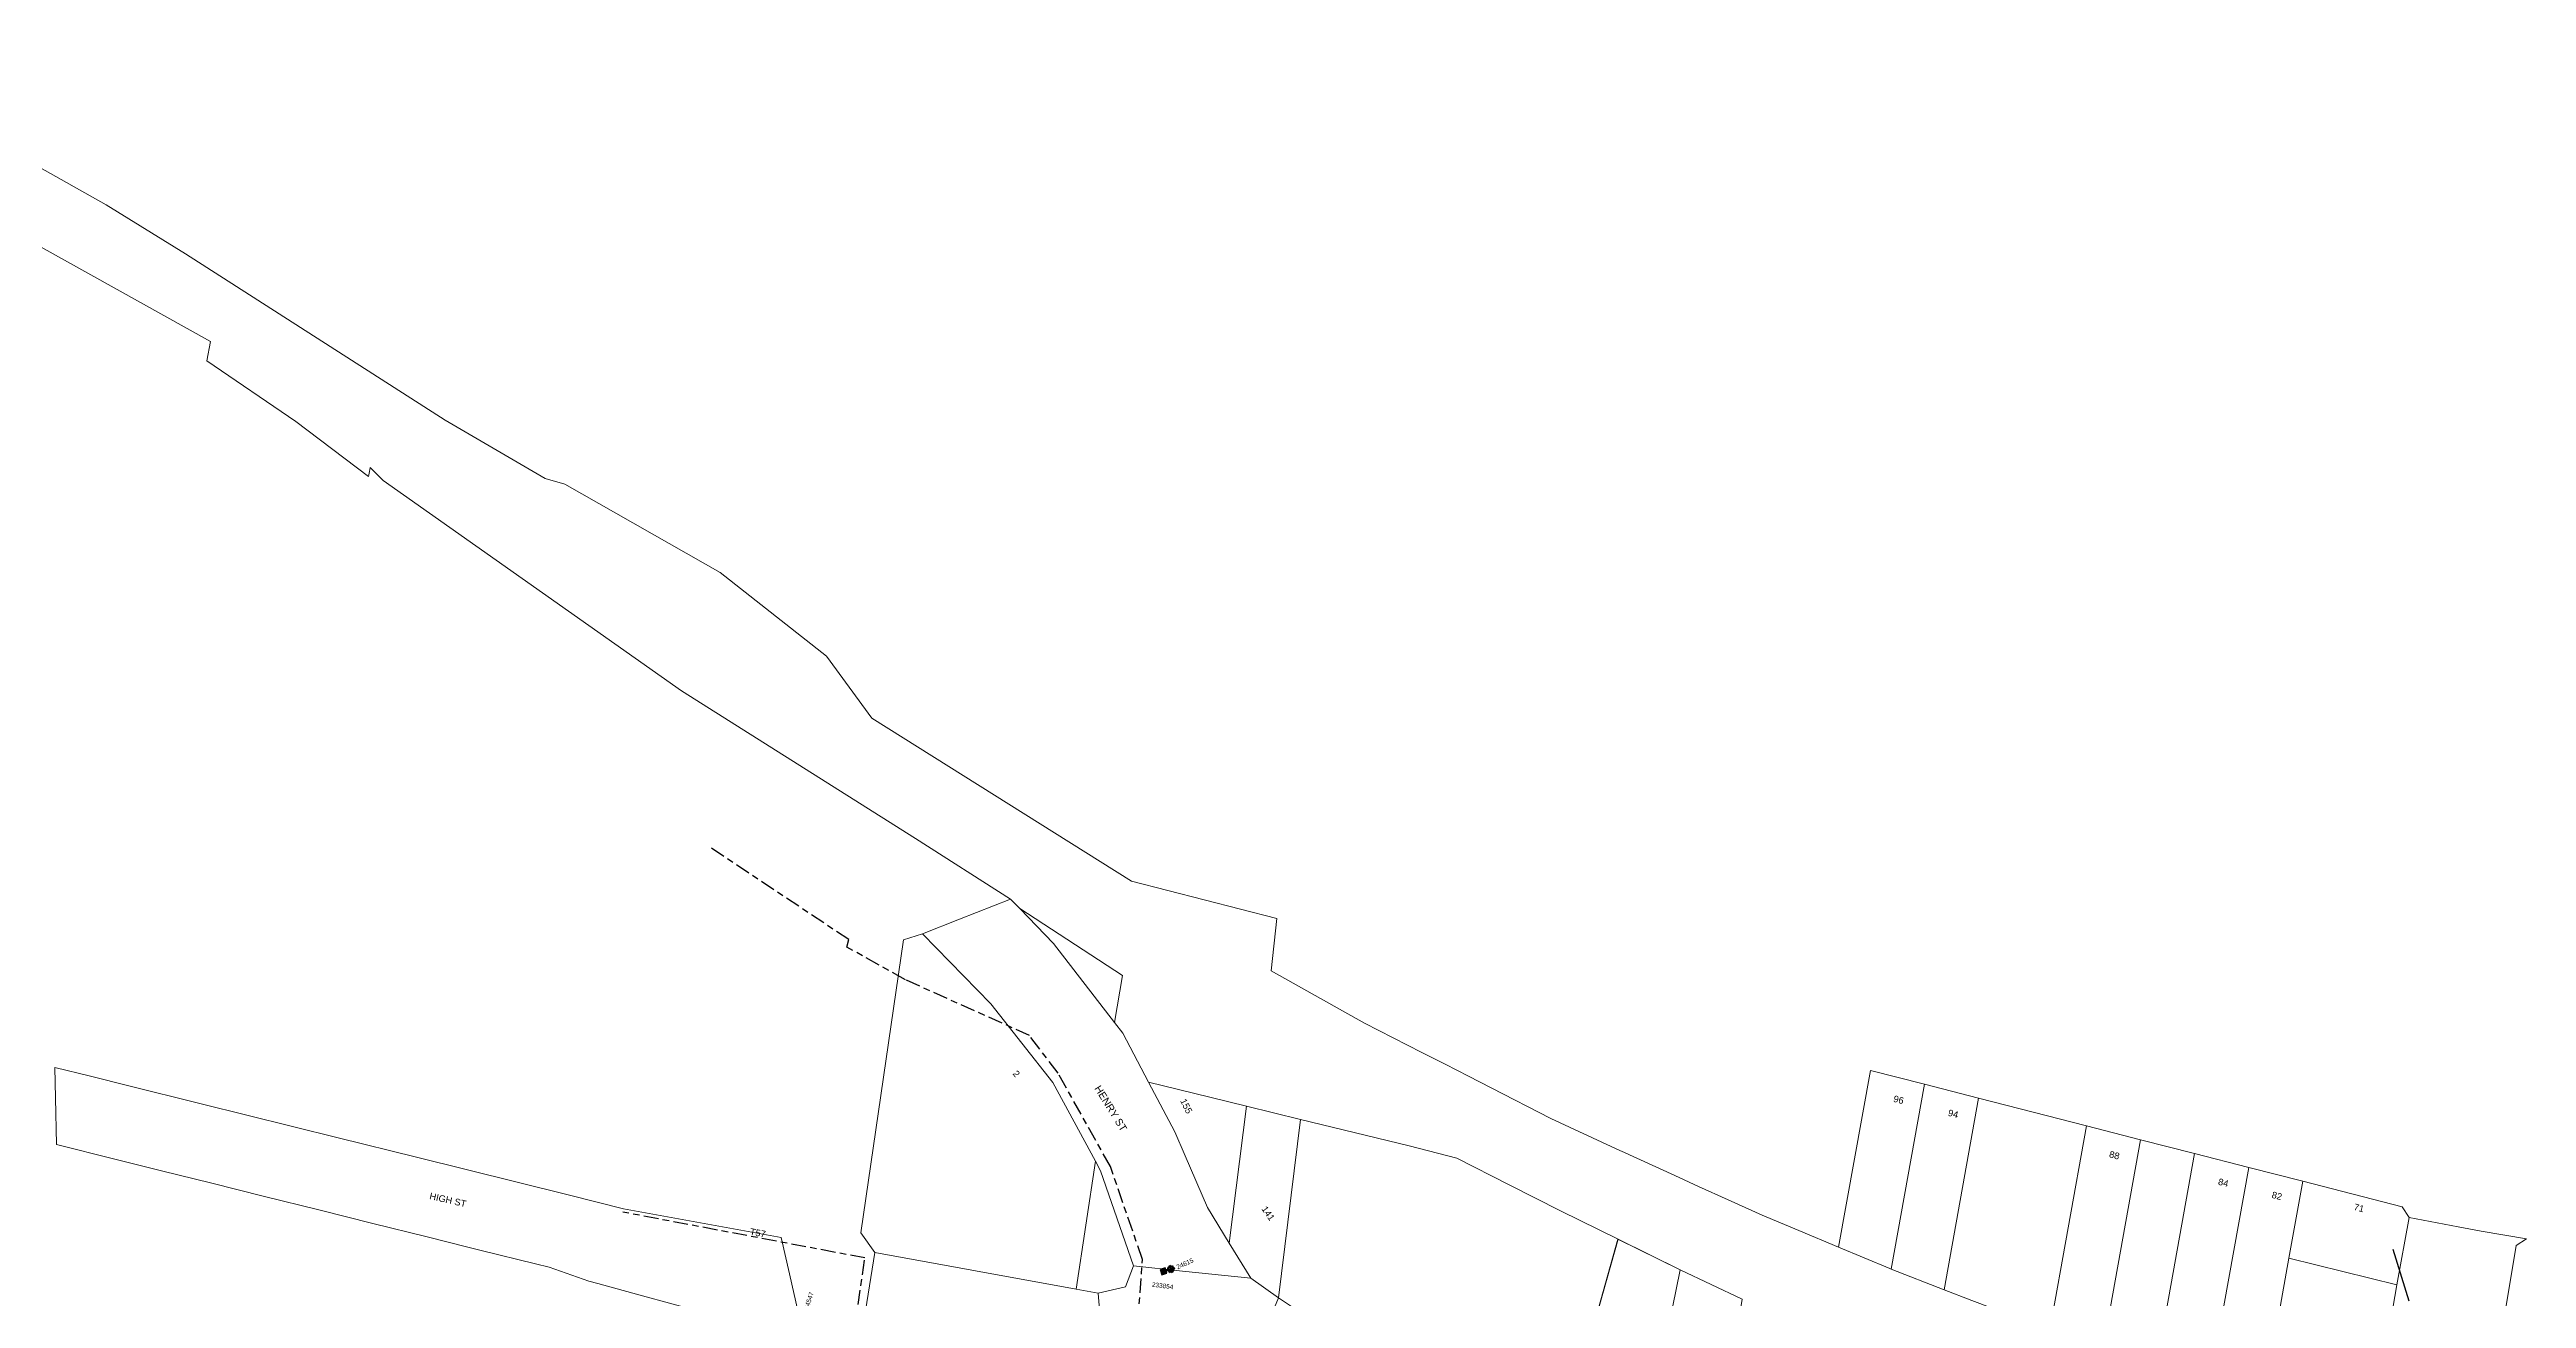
# Model space of a CAD drawing. Header units: metres. Extents: x 287062 to 288920, y 6261941 to 6263050.
# Drawn here: x 287460 to 288136, y 6262556 to 6262897 of the extents above; entities that cross this region are included whole.
import ezdxf
from ezdxf.enums import TextEntityAlignment as Align

# ---------------------------------------------------------------- set-up
doc = ezdxf.new("R2010")
doc.units = ezdxf.units.M
doc.linetypes.add('Cable Exist UG', pattern=[8.2, 4, -1.2, 1.8, -1.2])
doc.layers.get('0').update_dxf_attribs({"color": 6})
for name, color, linetype, lineweight in [('Cadastre Buildings_SP_EXT', 9, 'Continuous', 5), ('Cadastre Land Parcels_SP_EXT', 9, 'Continuous', 5), ('Cadastre Roads_SP_EXT', 9, 'Continuous', 5)]:
    doc.layers.add(name, color=color, linetype=linetype, lineweight=lineweight)
for name, color, linetype in [('Equip_SP_SL_EXT', 7, 'Continuous'), ('Mains_HV_EXT', 7, 'Continuous'), ('Mains_LV_EXT', 7, 'Continuous'), ('Services_SP_EXT', 7, 'Continuous'), ('SupportsUG_SP_LV_SL_EXT', 7, 'Continuous')]:
    doc.layers.add(name, color=color, linetype=linetype)
doc.styles.add('COLUMN_LABEL', font='arial.ttf')
doc.styles.add('iecARIAL', font='arial.ttf', dxfattribs={"height": 2})
doc.styles.add('POLE_LABEL', font='arial.ttf')
doc.styles.get("Standard").update_dxf_attribs({"font": 'arial.ttf'})

# ---------------------------------------------------------------- blocks, each defined once
blk = doc.blocks.new('COLUMN_EXT')
blk.add_hatch(color=256).paths.add_polyline_path([(-1.5, 1.5), (-1.5, -1.5), (1.5, -1.5), (1.5, 1.5)])
blk.add_lwpolyline([(-1.5, -1.5), (1.5, -1.5), (1.5, 1.5), (-1.5, 1.5)], close=True)
for tag, height, style, flags, p in [('STRUCTURE_PLANT_NUMBER', 0.2, 'POLE_LABEL', 9, (1.8, 0)), ('ASSET_NUM', 2.5, 'COLUMN_LABEL', 8, (2, 2)), ('STREET_CODE', 0.2, 'COLUMN_LABEL', 9, (1.8, -0.2))]:
    blk.add_attdef(tag, text='', height=height, dxfattribs=dict(style=style, flags=flags)).set_placement(p, align=Align.MIDDLE_LEFT)
at = {"flags": 9}
for tag, p in [('COLUMN_TYPE', (1.8, -0.4)), ('OWNED_BY', (1.8, -0.6)), ('STATE', (1.8, -0.8)), ('USAGE', (1.8, -1)), ('LEGEND', (1.8, -1.2)), ('LOCATION', (1.8, -1.4)), ('STREETNAME', (1.8, -1.6)), ('SUBURB', (1.8, -1.8)), ('NOTES', (1.8, -2))]:
    blk.add_attdef(tag, text='', height=0.2, dxfattribs=at).set_placement(p, align=Align.MIDDLE_LEFT)
at = {"flags": 1}
blk.add_attdef('Z', (1.8, -2.4), '', height=0.2, dxfattribs=at)
blk = doc.blocks.new('SL_LANTERN_EXT')
at = {"lineweight": 40}
for p, q in [((-2.3, 4.2), (2.2, 4.2)), ((-1.5, 5.7), (-1.1, 5.3)), ((-1.5, 2.8), (-1.1, 3.2)), ((0, 2), (0, 6.5)), ((0, 0), (0, 2.7)), ((1.5, 5.7), (1.1, 5.3)), ((1.5, 2.8), (1.1, 3.2))]:
    blk.add_line(p, q, dxfattribs=at)
blk.add_circle((0, 4.2), 1.5, dxfattribs=at)
at = {"style": 'iecARIAL', "flags": 8}
blk.add_attdef('ASSET_NUM', (1.5, 1.5), '', height=2.5, dxfattribs=at)
for tag, p, height, flags in [('CONSTRUCTED_VOLTAGE', (1, -0.7), 0.2, 9), ('CONTROL_TYPE', (1, -0.9), 0.2, 9), ('LANTERN_PURPOSE', (1, -1.1), 0.2, 9), ('LANTERN_TYPE', (1, -1.3), 0.2, 9), ('NO_PHASES', (1, -1.5), 0.2, 9), ('OPERATING_VOLTAGE', (1, -1.7), 0.2, 9), ('ORIENTATION', (1, -1.9), 0.2, 9), ('OWNED_BY', (1, -2.1), 0.2, 9), ('STATE', (1, -2.3), 0.2, 9), ('USAGE', (1, -2.5), 0.2, 9), ('CEXIST', (1, -2.7), 0.2, 9), ('CNEW', (1, -2.9), 0.2, 9), ('CNUMBER', (1, -3.1), 0.2, 9), ('CREMOVE', (1, -3.3), 0.2, 9), ('CREPLACE', (1, -3.5), 0.2, 9), ('LKINGHEIGHT', (1, -3.7), 0.2, 9), ('LBRACKET', (1, -3.9), 0.2, 9), ('LBRACKETVOCAB', (1, -4.1), 0.2, 9), ('LCATEGORY', (1, -4.3), 0.2, 9), ('LCHARGE1', (1, -4.5), 0.2, 9), ('LCHARGE1PERCENT', (1, -4.7), 0.2, 9), ('LCHARGE2', (1, -4.9), 0.2, 9), ('LCHARGE2PERCENT', (1, -5.1), 0.2, 9), ('LCHARGE3', (1, -5.3), 0.2, 9), ('LCHARGE3PERCENT', (1, -5.5), 0.2, 9), ('LEXIST', (1, -5.7), 0.2, 9), ('LLAMP', (1, -5.9), 0.2, 9), ('LLAMPVOCAB', (1, -6.1), 0.2, 9), ('LMAST', (1, -6.3), 0.2, 9), ('LMASTVOCAB', (1, -6.5), 0.2, 9), ('LNEW', (1, -6.7), 0.2, 9), ('LANTNUMBER', (1, -6.9), 0.2, 9), ('LOUTREACH', (1, -7.3), 0.2, 9), ('LOUTREACHVOCAB', (1, -7.5), 0.2, 9), ('LRATECODE', (1, -7.7), 0.2, 9), ('LREMOVE', (1, -7.9), 0.2, 9), ('LREPLACE', (1, -8.1), 0.2, 9), ('LTYPE', (1, -8.3), 0.2, 9), ('LTYPEVOCAB', (1, -8.5), 0.2, 9), ('LEGEND', (1, -8.7), 0.2, 9), ('LOCATION', (1, -8.9), 0.2, 9), ('NOTES', (1, -9.1), 0.2, 9), ('STREETNAME', (1, -9.3), 0.2, 9), ('SUBURB', (1, -9.5), 0.2, 1), ('LNUMBER', (2.2, -3.3), 2.5, 8)]:
    blk.add_attdef(tag, p, '', height=height, dxfattribs=dict(flags=flags))

msp = doc.modelspace()

# ---------------------------------------------------------------- linework, layer by layer
at = {"layer": 'Cadastre Buildings_SP_EXT', "linetype": 'Continuous'}
for points in [[(288015.9, 6262602.9), (288001.31, 6262606.64), (287986.39, 6262610.46), (287977.01, 6262558.15), (287984.57, 6262555.22), (287990.13, 6262553.06), (287992.16, 6262552.3), (288005.9, 6262547.19), (288015.9, 6262602.9)], [(288045.42, 6262595.33), (288030.66, 6262599.11), (288020.38, 6262541.8), (288034.85, 6262536.41), (288045.42, 6262595.33)]]:
    msp.add_lwpolyline(points, close=True, dxfattribs=at)
at = {"layer": 'Cadastre Land Parcels_SP_EXT', "linetype": 'Continuous'}
for points in [[(287984.57, 6262555.22), (287977.01, 6262558.15), (287962.57, 6262563.76), (287962.19, 6262563.91), (287948.2, 6262569.74), (287937.29, 6262574.29), (287927.28, 6262578.47), (287918.03, 6262582.69), (287909.95, 6262586.37), (287903.46, 6262589.33), (287888.89, 6262595.97), (287888.62, 6262596.09), (287869.63, 6262604.94), (287853.28, 6262613.29), (287847.09, 6262616.45), (287840.7, 6262619.72), (287834.4, 6262622.94), (287818.74, 6262630.94), (287793.2, 6262645.23), (287794.74, 6262659.57), (287755.11, 6262669.76), (287684.18, 6262714.32), (287671.8, 6262731.2), (287642.77, 6262754.1), (287600.33, 6262778.2), (287594.93, 6262779.75), (287567.69, 6262795.73), (287567.69, 6262795.73), (287496.7, 6262841.12), (287475.11, 6262854.56), (287399.62, 6262896.94)], [(287393.47, 6262878.51), (287503.59, 6262817.2), (287502.6, 6262811.88), (287526.82, 6262795.34), (287546.72, 6262780.32), (287547, 6262781.62), (287547.17, 6262782.73), (287550.74, 6262779.2), (287632.2, 6262721.77), (287696.12, 6262681.44), (287722.05, 6262664.8), (287724.54, 6262662.24), (287752.66, 6262643.94), (287750.46, 6262631.17), (287752.69, 6262628.27), (287759.76, 6262614.84), (287772.01, 6262611.85), (287786.51, 6262608.3), (287801.27, 6262604.68), (287830.87, 6262597.46), (287843.94, 6262594.07), (287858.18, 6262586.83), (287872.19, 6262579.68), (287887.94, 6262571.91), (287904.91, 6262563.54), (287921.84, 6262555.59)]]:
    msp.add_lwpolyline(points, dxfattribs=at)
for points in [[(287745.21, 6262593.25), (287733.61, 6262614.77), (287716.62, 6262636.21), (287697.98, 6262655.36), (287692.85, 6262653.7), (287681.13, 6262573.67), (287684.96, 6262568.33), (287739.93, 6262558.28), (287745.21, 6262593.25)], [(287971.63, 6262614.25), (287956.86, 6262618.03), (287948.2, 6262569.74), (287962.19, 6262563.91), (287962.57, 6262563.76), (287971.63, 6262614.25)], [(287986.39, 6262610.46), (287971.63, 6262614.25), (287962.57, 6262563.76), (287977.01, 6262558.15), (287986.39, 6262610.46)], [(287801.27, 6262604.68), (287786.51, 6262608.3), (287781.77, 6262570.9), (287787.64, 6262561.26), (287795.21, 6262555.9), (287801.27, 6262604.68)], [(287887.94, 6262571.91), (287872.19, 6262579.68), (287858.18, 6262586.83), (287843.94, 6262594.07), (287830.87, 6262597.46), (287801.27, 6262604.68), (287795.21, 6262555.9), (287808.33, 6262547.15), (287823.84, 6262539.64), (287830.19, 6262536.57), (287858.67, 6262528.29), (287874.38, 6262523.91), (287887.94, 6262571.91)], [(288030.66, 6262599.11), (288015.9, 6262602.9), (288005.9, 6262547.19), (288020.38, 6262541.8), (288030.66, 6262599.11)], [(287753.41, 6262558.96), (287755.62, 6262564.64), (287746.62, 6262590.63), (287745.21, 6262593.25), (287739.93, 6262558.28), (287746.01, 6262557.17), (287753.41, 6262558.96)], [(288060.18, 6262591.54), (288045.42, 6262595.33), (288034.85, 6262536.41), (288049.32, 6262531.02), (288060.18, 6262591.54)], [(288065.64, 6262535.94), (288071.17, 6262566.72), (288074.95, 6262587.76), (288060.18, 6262591.54), (288049.32, 6262531.02), (288063.79, 6262525.63), (288065.64, 6262535.94)], [(288104, 6262577.83), (288102.07, 6262580.81), (288074.95, 6262587.76), (288071.17, 6262566.72), (288100.59, 6262559.51), (288104, 6262577.83)], [(287895.59, 6262517.99), (287904.91, 6262563.54), (287887.93, 6262571.91), (287874.38, 6262523.91), (287895.59, 6262517.99)], [(288100.59, 6262559.51), (288071.17, 6262566.72), (288065.64, 6262535.94), (288095.39, 6262528.67), (288100.59, 6262559.51)], [(287915.12, 6262512.55), (287921.84, 6262555.59), (287904.91, 6262563.54), (287895.59, 6262517.99), (287915.12, 6262512.55)]]:
    msp.add_lwpolyline(points, close=True, dxfattribs=at)
at = {"layer": 'Cadastre Roads_SP_EXT', "linetype": 'Continuous'}
for points in [[(287781.77, 6262570.9), (287775.83, 6262580.64), (287769.75, 6262594.72), (287766.92, 6262601.29), (287759.76, 6262614.84), (287752.69, 6262628.27), (287750.46, 6262631.17), (287733.78, 6262652.73), (287724.54, 6262662.24), (287722.05, 6262664.8), (287708.11, 6262659.33), (287697.98, 6262655.36), (287716.62, 6262636.21), (287733.61, 6262614.77), (287745.21, 6262593.25), (287746.62, 6262590.63), (287755.62, 6262564.64), (287768.98, 6262563.23), (287787.64, 6262561.26), (287781.77, 6262570.9)], [(288118.39, 6262482.36), (288125.25, 6262522.06), (288133.26, 6262570.25), (288136.03, 6262572.07), (288123.7, 6262574.17), (288117.39, 6262575.35), (288104, 6262577.83), (288100.59, 6262559.51), (288095.39, 6262528.67), (288088.26, 6262491.55), (288086.27, 6262480.65), (288104.61, 6262479.25), (288117.69, 6262478.26), (288118.39, 6262482.36)], [(287747.54, 6262538.27), (287746.01, 6262557.17), (287739.93, 6262558.28), (287684.96, 6262568.33), (287682.77, 6262554.68), (287680.46, 6262540.34), (287690.76, 6262537.52), (287694.79, 6262535.36), (287703.34, 6262530.77), (287708.96, 6262529.37), (287723.75, 6262525.68), (287738.55, 6262522), (287749.06, 6262519.37), (287747.54, 6262538.27)]]:
    msp.add_lwpolyline(points, close=True, dxfattribs=at)
for points in [[(287665.74, 6262544.38), (287661.64, 6262562.46), (287661.64, 6262562.46), (287659.38, 6262572.4), (287616.38, 6262580.25), (287601.2, 6262584.03), (287559.8, 6262594.31), (287538.42, 6262599.63), (287501, 6262608.93), (287480.55, 6262614.01), (287471.49, 6262616.27), (287470.79, 6262616.44), (287461.02, 6262618.87), (287461.19, 6262610.53), (287461.46, 6262597.78), (287477.43, 6262593.8), (287490.5, 6262590.55), (287503.56, 6262587.3), (287518.35, 6262583.62), (287533.14, 6262579.93), (287547.93, 6262576.25), (287562.72, 6262572.57), (287573.86, 6262569.79), (287577.51, 6262568.88), (287592.3, 6262565.2), (287596.09, 6262564.26), (287606.87, 6262560.52), (287609.36, 6262559.84), (287621.58, 6262556.48), (287636.3, 6262552.45)], [(287808.33, 6262547.15), (287795.21, 6262555.9), (287786.16, 6262533.98)]]:
    msp.add_lwpolyline(points, dxfattribs=at)
at = {"layer": 'Mains_HV_EXT', "linetype": 'Cable Exist UG'}
msp.add_lwpolyline([(287672.19, 6262546.66), (287755.03, 6262524.53), (287758.07, 6262566.38), (287749.32, 6262591.78), (287735.01, 6262617.32), (287727.2, 6262627.59), (287693.32, 6262642.84), (287677.33, 6262651.73), (287677.86, 6262653.79), (287640.13, 6262678.91)], dxfattribs=at)
at = {"layer": 'Mains_LV_EXT', "linetype": 'Cable Exist UG'}
msp.add_lwpolyline([(287670.35, 6262535.63), (287670.16, 6262538.21), (287672.42, 6262547.6), (287679.25, 6262545.98), (287682.26, 6262566.82), (287616.17, 6262579.33)], dxfattribs=at)
at = {"layer": 'Services_SP_EXT'}
msp.add_lwpolyline([(288099.55, 6262569.22), (288103.93, 6262555.11)], dxfattribs=at)

# ---------------------------------------------------------------- block references
at = {"layer": 'Equip_SP_SL_EXT', "xscale": 0.5, "yscale": 0.5, "zscale": 0.5, "rotation": 287.6027718806546}
msp.add_blockref('SL_LANTERN_EXT', (287763.81, 6262563.14), dxfattribs=at)
at = {"layer": 'SupportsUG_SP_LV_SL_EXT', "xscale": 0.5, "yscale": 0.5, "zscale": 0.5, "rotation": 287.6027718806546}
msp.add_blockref('COLUMN_EXT', (287763.81, 6262563.14), dxfattribs=at)

# ---------------------------------------------------------------- texts
at = {"layer": 'Cadastre Land Parcels_SP_EXT'}
for s, rotation, p in [('2', 310.82391, (287722.5, 6262617.09)), ('155', 296.5, (287768.31, 6262609.77)), ('96', 345.62292, (287963, 6262609.52)), ('94', 345.6524, (287977.9, 6262605.68)), ('88', 345.58224, (288021.93, 6262594.36)), ('84', 345.84195, (288051.68, 6262586.86)), ('141', 304.71789, (287790.48, 6262580.21)), ('82', 345.78128, (288066.31, 6262583.27)), ('71', 345.66473, (288088.73, 6262579.95))]:
    msp.add_text(s, height=1.8, rotation=rotation, dxfattribs=at).set_placement(p)
at = {"layer": 'Cadastre Roads_SP_EXT', "color": 7}
msp.add_text('HENRY ST', height=2, rotation=301.67364, dxfattribs=at).set_placement((287744.87, 6262613.15))
at = {"layer": 'Cadastre Roads_SP_EXT'}
msp.add_text('HIGH ST', height=1.8, rotation=347.203, dxfattribs=at).set_placement((287563.23, 6262582.93))
at = {"layer": 'Equip_SP_SL_EXT'}
for s, rotation, p in [('24615', 24.26572, (287767.69, 6262563.69)), ('24547', 71.82568, (287666.81, 6262552.6))]:
    msp.add_text(s, height=1.26, rotation=rotation, dxfattribs=at).set_placement(p)
at = {"layer": 'Mains_LV_EXT'}
msp.add_text('T57', height=1.8, rotation=349.19465, dxfattribs=at).set_placement((287650.74, 6262573.2))
at = {"layer": 'SupportsUG_SP_LV_SL_EXT'}
msp.add_text('233854', height=1.26, rotation=352.95797, dxfattribs=at).set_placement((287760.59, 6262558.97))

doc.saveas('drawing.dxf')
